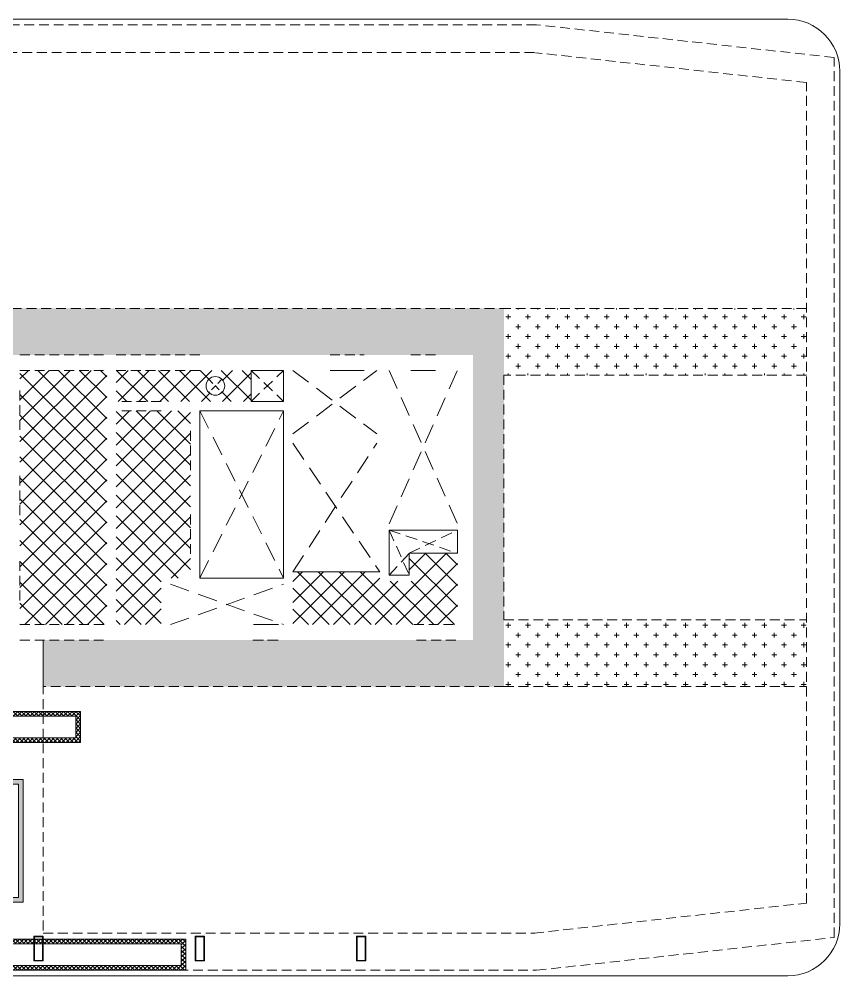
# Model space of a CAD drawing. Header units: millimetres. Extents: x 130120 to 192180, y 8270 to 39130.
# Drawn here: x 165725 to 192180, y 8270 to 39130 of the extents above; entities that cross this region are included whole.
import ezdxf

# ---------------------------------------------------------------- set-up
doc = ezdxf.new("R2010")
doc.units = ezdxf.units.MM
doc.linetypes.add('DASHED2', pattern=[9.524999999999999, 6.35, -3.175])
doc.linetypes.add('HIDDEN2', pattern=[4.762499999999999, 3.175, -1.5875])
for name, color, linetype, lineweight in [('NDC_S_BEAM', 3, 'HIDDEN2', 20), ('NDC_S_HATCH COLUMN AND WALL', 251, 'Continuous', 13), ('NDC_S_HATCH MATERIAL', 8, 'Continuous', 13), ('NDC_S_OPENING', 9, 'DASHED2', 13), ('NDC_S_SLAB', 2, 'Continuous', 20), ('NDC_S_TEXT SYMBOL', 7, 'Continuous', 20), ('NDC_Table', 3, 'Continuous', 20)]:
    doc.layers.add(name, color=color, linetype=linetype, lineweight=lineweight)
pattern_1 = [(49.99999999999999, (-161300.0000000023, -10649.99999999988), (215.178054780226, -18.82564049477853), [22.5, -247.5]), (355, (-161300.0000000023, -10649.99999999988), (-41.6254000839, 225.6576401100035), [18, -198]), (100.4514, (-161282.0684960023, -10651.56880199988), (173.5528145142065, 206.8318626182861), [19.122057, -210.3426336]), (46.18420000000002, (-161300.0000000023, -10589.99999999988), (320.1723145876933, -49.65570429870542), [33.74999999999999, -371.2499999999999]), (96.6356, (-161273.3189765023, -10594.13799209988), (280.398811664611, 292.2353612701325), [28.6830864, -315.5139]), (351.1842, (-161300.0000000023, -10589.99999999988), (280.3985835400882, 292.2355802775974), [27, -297]), (21, (-161270.0000000023, -10604.99999999988), (179.0721156355385, -120.7856671996016), [22.5, -247.5]), (326.0000000000001, (-161270.0000000023, -10604.99999999988), (72.99459957647451, 217.5450135140559), [18, -198]), (71.4514, (-161255.0773301023, -10615.06548179988), (252.066788574447, 96.75914901298572), [19.122057, -210.3426336]), (37.50000000000001, (-161300.0000000023, -10649.99999999988), (3.647956595187201, 99.86815614939344), [0, -195.6, 0, -201, 0, -198.75]), (7.499999999999999, (-161300.0000000023, -10649.99999999988), (78.92086123264458, 118.3235135647081), [0, -114.6, 0, -191.1, 0, -75.75]), (327.5, (-161366.9000000023, -10649.99999999988), (160.1467308517227, -6.766461520313927), [0, -75, 0, -234, 0, -310.5]), (317.5, (-161396.9000000023, -10649.99999999988), (174.9558508027159, 30.03149469969532), [0, -97.5, 0, -155.4, 0, -220.5]), (45, (-161300.0000000023, -10649.99999999988), (-90.1561146012848, 90.15611460128481), []), (45, (-161300.0000000023, -10613.24999999988), (-90.1561146012848, 90.15611460128481), [])]
pattern_2 = [(45, (-170950.4237695219, 51550.00000000024), (-67.35192090801864, 67.35192090801866), []), (135, (-170950.4237695219, 51550.00000000024), (-67.35192090801866, -67.35192090801864), [])]
pattern_3 = [(45, (0, 0), (-336.7596045400933, 336.7596045400933), []), (135, (0, 0), (-336.7596045400933, -336.7596045400932), [])]

# ---------------------------------------------------------------- blocks, each defined once
blk = doc.blocks.new('be vay')
at = {"layer": 'NDC_S_HATCH MATERIAL', "ltscale": 100}
h = blk.add_hatch(dxfattribs=at)
h.set_pattern_fill('BT-01', color=256, scale=30, pattern_type=2)
h.set_pattern_definition(pattern_1)
h.paths.add_polyline_path([(4399.999999982305, 3950.000000040629), (0, 3950.000000040629), (0, 0), (4399.999999982305, 0)])
h.paths.add_polyline_path([(4249.999999982305, 3800.000000040629), (4249.999999982305, 150), (150, 150), (150, 3800.000000040629)], flags=16)
h.paths.add_polyline_path([(750, 2800.000000040629), (750, 1150), (150, 1150), (150, 2800.000000040629)], flags=0)
h.paths.add_polyline_path([(650, 2700.000000040629), (650, 1250), (250, 1250), (250, 2700.000000040629)], flags=0)
h = blk.add_hatch(dxfattribs=at)
h.set_pattern_fill('BT-01', color=256, scale=30, pattern_type=2)
h.set_pattern_definition(pattern_1)
h.paths.add_polyline_path([(750, 2800.000000040629), (150, 2800.000000040629), (150, 1150), (750, 1150)])
h.paths.add_polyline_path([(650, 1250), (250, 1250), (250, 2700.000000040629), (650, 2700.000000040629)], flags=16)
at = {"layer": 'NDC_S_HATCH MATERIAL', "linetype": 'HIDDEN2', "ltscale": 30}
for p, q in [((450, 3800.000000040629), (450, 2800.000000040629)), ((750, 3800.000000040629), (750, 2800.000000040629)), ((450, 1150), (450, 150)), ((750, 1150), (750, 150))]:
    blk.add_line(p, q, dxfattribs=at)
at = {"layer": 'NDC_S_SLAB', "ltscale": 100}
for points in [[(0, 3950.000000040629), (4399.999999982305, 3950.000000040629), (4399.999999982305, 0), (0, 0)], [(150, 3800.000000040629), (4249.999999982305, 3800.000000040629), (4249.999999982305, 150), (150, 150)], [(150, 2800.000000040629), (750, 2800.000000040629), (750, 1150), (150, 1150)], [(250, 2700.000000040629), (650, 2700.000000040629), (650, 1250), (250, 1250)]]:
    blk.add_lwpolyline(points, close=True, dxfattribs=at)
blk = doc.blocks.new('bon cay')
at = {"layer": 'NDC_S_HATCH MATERIAL', "ltscale": 100}
h = blk.add_hatch(dxfattribs=at)
h.set_pattern_fill('ANSI37', color=256, scale=30)
h.set_pattern_definition(pattern_2)
h.paths.add_polyline_path([(-22861.62414720701, 30500.00000000012), (-39150.42376952045, 30500.00000000012, 0.414213562373095), (-40950.42376951966, 28700.00000000091), (-40950.42376951966, 21611.94030444441), (-39858.62386272007, 22462.91664894258, 0.2311726953961209), (-39550.42376951966, 23093.89434400944), (-39550.42376951966, 27599.99999999995, -0.4142135623730833), (-38050.42376951972, 29099.99999999995), (-33693.55954603988, 29100.00000000012, -0.231172695445911), (-32904.83742709004, 28714.74988335056), (-32205.57179482741, 27817.59433094753, 0.4142135623898845), (-31503.83579365481, 27730.6082131655), (-30072.19315344151, 28846.46654277162, -0.1670454521100661), (-29334.49329336657, 29100.00000007422), (-26749.96647205338, 29100.00000007422, -0.167100832947946), (-26012.06265819908, 28846.30754072858), (-24159.86045695777, 27402.01273210834, 0.4142135623252873), (-23458.1057259627, 27488.84761821068), (-23073.03453009541, 27982.67319462555, 0.1671008329898918), (-22861.62414720701, 28597.59303963284)])
h.paths.add_polyline_path([(-29334.49329336651, 29250.00000007422, 0.1670454521101088), (-30164.40563595103, 28964.77486060873), (-31596.0482761639, 27848.91653100279, -0.4142135623897748), (-32087.26347698428, 27909.80681345003), (-32786.52910924502, 28806.96236584977, 0.2311726954457752), (-33693.55954604401, 29249.99999999983), (-38050.42376951964, 29249.99999999995, 0.4142135623731028), (-39700.42376951966, 27599.99999999995), (-39700.42376951966, 23093.89434400958, -0.2311726953961165), (-39950.83634524498, 22581.22496676772), (-40800.42376951966, 21919.03513130587), (-40800.42376951966, 28700.00000000085, -0.4142135623730919), (-39150.4237695206, 30349.99999999995), (-23011.62414720701, 30350.00000000012), (-23011.62414720701, 28597.59303963256, -0.1671008329899068), (-23191.32297266219, 28074.91117137628), (-23576.39416852844, 27581.08559496279, -0.414213562325276), (-24067.62248022712, 27520.30117469091), (-25919.82468146709, 28964.59598331016, 0.1671008329479278), (-26749.96647205297, 29250.00000007399)], flags=16)
h = blk.add_hatch(dxfattribs=at)
h.set_pattern_fill('ANSI37', color=256, scale=30)
h.set_pattern_definition(pattern_2)
h.paths.add_polyline_path([(-22038.90377858427, 27349.29540317282, 0.1671008329807124), (-21827.49339571781, 27964.21524815194), (-21827.49339571781, 30500.00000000012), (-22861.62414720701, 30500.00000000012), (-22861.62414720701, 30350.00000000012), (-21977.49339571781, 30350.00000000012), (-21977.49339571781, 27964.21524815215, -0.1671008329807276), (-22157.19222115431, 27441.53337991985), (-22626.15838953451, 26840.11865214498, -0.4142135623357106), (-23117.38670124198, 26779.33423186308), (-23786.0396646852, 27300.73087161561, -0.2015127546240709), (-24159.86045695771, 27402.01273210831), (-23209.6246779717, 26661.04578927975, 0.4142135623356868), (-22507.86994696574, 26747.88067539623)])
h = blk.add_hatch(dxfattribs=at)
h.set_pattern_fill('ANSI37', color=256, scale=30)
h.set_pattern_definition(pattern_2)
h.paths.add_polyline_path([(-35750.4237695178, 22644.61695113988), (-35934.29552173123, 22501.23896726061, 0.2311159398773512), (-36550.4237695178, 21239.49558003939), (-36550.4237695178, 16250.00000005181), (-35750.4237695178, 16250.00000005181)])
h.paths.add_polyline_path([(-35900.4237695178, 16400.00000005181), (-36400.4237695178, 16400.00000005181), (-36400.4237695178, 21239.49558003935, -0.2174286857377885), (-35900.4237695178, 22334.94069504971)], flags=16)
h = blk.add_hatch(dxfattribs=at)
h.set_pattern_fill('ANSI37', color=256, scale=30)
h.set_pattern_definition(pattern_2)
h.paths.add_polyline_path([(-40000.42376951966, 22352.3942303318), (-40150.42376951966, 22235.48045256011), (-40150.42376951966, 18622.13595505513, -0.1164338214662838), (-40245.43929762079, 18219.64371910228), (-40800.42376951966, 17109.67477530923), (-40800.42376951966, 21728.8540822161), (-40950.42376951966, 21611.94030444441), (-40950.42376951966, 16474.26457868634), (-40111.27521897093, 18152.5616797767, 0.1164338214662822), (-40000.42376951966, 18622.13595505487)])
h = blk.add_hatch(dxfattribs=at)
h.set_pattern_fill('ANSI37', color=256, scale=30)
h.set_pattern_definition(pattern_2)
h.paths.add_polyline_path([(-27777.48083706608, 200.0000000000073), (-39150.42376952039, 200.0000000000073, -0.4142135623730951), (-40750.42376952013, 1799.99999999976), (-40750.42376952013, 16874.26457868371), (-40950.42376951966, 16474.26457868634), (-40950.42376951966, 1800.000000000298, 0.4142135623730949), (-39150.42376951949, 1.236912794411182e-10), (-28255.92073304456, 1.236912794411182e-10)])
h = blk.add_hatch(dxfattribs=at)
h.set_pattern_fill('ANSI37', color=256, scale=30)
h.set_pattern_definition(pattern_2)
h.paths.add_polyline_path([(-35750.4237695178, 14750.00000005181), (-36550.4237695178, 14750.00000005181), (-36550.4237695178, 11608.50899357681), (-36058.6238629391, 11991.83022653922, 0.2311726954883289), (-35750.4237695178, 12622.80792177827)])
h.paths.add_polyline_path([(-35900.4237695178, 12622.80792177844, -0.231172695488205), (-36150.83634542237, 12110.1385443969), (-36400.4237695178, 11915.60382030183), (-36400.4237695178, 14600.00000005181), (-35900.4237695178, 14600.00000005181)], flags=16)
h = blk.add_hatch(dxfattribs=at)
h.set_pattern_fill('ANSI37', color=256, scale=30)
h.set_pattern_definition(pattern_2)
h.paths.add_polyline_path([(-3397.489956708625, 8350.000000058615), (-9500.423769519199, 8350.000000058615), (-9500.423769519199, 7350.000000058615), (-3397.489956708625, 7350.000000058615)])
h.paths.add_polyline_path([(-9350.423769519199, 7500.000000058615), (-9350.423769519199, 8200.000000058615), (-3547.489956708625, 8200.000000058615), (-3547.489956708625, 7500.000000058615)], flags=16)
h = blk.add_hatch(dxfattribs=at)
h.set_pattern_fill('ANSI37', color=256, scale=30)
h.set_pattern_definition(pattern_2)
h.paths.add_polyline_path([(-20501.74895680952, 6580.977695182875, 0.1670454521045824), (-20993.54886351258, 6750.000000040753), (-27254.56094546386, 6750.000000040753, 0.1670454520760825), (-27746.36085209693, 6580.977695237423), (-28555.90320146689, 5950.000000040811), (-19692.20660769471, 5950.000000040811)])
h.paths.add_polyline_path([(-20993.54886350411, 6600.000000040753), (-27254.56094546375, 6600.000000040753, 0.1670454520761101), (-27654.14836960318, 6462.669377388003), (-28119.45201189863, 6100.000000040753), (-20128.65779718384, 6100.000000040636), (-20593.96143932315, 6462.669377348997, 0.1670454521045624)], flags=16)
h = blk.add_hatch(dxfattribs=at)
h.set_pattern_fill('ANSI37', color=256, scale=30)
h.set_pattern_definition(pattern_2)
h.paths.add_polyline_path([(-14269.87590180198, 1000.000000000124), (-25562.81858942853, 1000.000000000124, 0.09931164012319335), (-26141.34345580504, 883.9468844519724), (-28255.92073304486, 7.275957614183426e-12), (-14269.87590180198, -1.127773430198431e-09)])
h.paths.add_polyline_path([(-27508.17062270464, 149.9999999999418), (-26083.49096916738, 745.5521960067927, -0.09931164012319335), (-25562.81858942853, 850.0000000001237), (-14419.87590180198, 850.0000000001237), (-14419.87590180198, 149.9999999988868)], flags=16)
h = blk.add_hatch(dxfattribs=at)
h.set_pattern_fill('GRAVEL', color=256, scale=10)
h.set_pattern_definition([(228.0127875, (-170917.5437695219, -8195.99999999976), (-2032.000000159581, -2285.999999858178), [34.172144, -3383.0483639565]), (184.969741, (-170940.4037695219, -8221.39999999976), (3047.99999879405, 254.0000144697924), [58.64047199999999, -5805.404889352398]), (132.5104471, (-170998.8237695219, -8226.47999999976), (2540.000001072749, -2793.999999024596), [41.348152, -4093.47227941]), (267.273689, (-171097.8837695219, -8289.97999999976), (254.0000005319725, 5079.999999973314), [53.40045199999999, -5286.643742573799]), (292.83365418, (-171100.4237695219, -8343.31999999976), (-1270.000000106341, 3047.999999955546), [52.36336999999999, -5183.980774534399]), (357.2736889999999, (-171080.1037695219, -8391.57999999976), (-5079.999999973314, 254.0000005319728), [53.40045199999999, -5286.643742573799]), (37.69424047, (-171026.7637695219, -8394.11999999976), (-3301.99999985359, -2540.000000190041), [70.61936599999999, -6991.311531424701]), (72.25532837, (-170970.8837695219, -8350.93999999976), (1778.000000477929, 5587.999999847885), [66.671952, -6600.5256601905]), (121.42956562, (-170950.5637695219, -8287.43999999976), (-2032.000000288312, 3301.999999822602), [53.5813, -5304.554569871201]), (175.2363583, (-170978.5037695219, -8241.71999999976), (2793.999999959952, -254.0000004389256), [61.17132799999999, -2997.393694999999]), (222.3974378, (-171039.4637695219, -8236.63999999976), (-3047.999999902466, -2794.000000106399), [79.107792, -7831.677251217699]), (138.81407483, (-170846.4237695219, -8292.51999999976), (-1777.999999893351, 1524.000000123918), [27.000454, -2673.0565824344]), (171.4692344, (-170866.7437695219, -8274.73999999976), (3302.000000088965, -507.9999994237343), [51.36819799999999, -5085.463899704]), (225, (-170917.5437695219, -8267.11999999976), (-3.552713678800501e-14, -254.0000000000239), [35.920934, -323.2893108428]), (203.19859051, (-170935.3237695219, -8236.63999999976), (1270.000000034609, 507.9999999109334), [19.34413199999999, -1915.062236889399]), (291.80140949, (-170953.1037695219, -8244.25999999976), (-254.0000000531496, 761.9999999822871), [27.356562, -1340.475299]), (30.96375653, (-170942.9437695219, -8269.65999999976), (762.0000000186383, 507.9999999721125), [44.43196599999999, -1436.629815291]), (161.56505118, (-170904.8437695219, -8246.79999999976), (508.0000000132583, -253.9999999733753), [32.128714, -771.0898116828]), (16.389540334, (-171100.4237695219, -8244.25999999976), (2540.000000000015, 762.0000000000243), [45.00880000000001, -4455.882667253901]), (70.34617594, (-171057.2437695219, -8231.55999999976), (-1016.000000092931, -2793.999999967041), [37.759894, -3738.22156782]), (293.19859051, (-170904.8437695219, -8195.99999999976), (-507.9999999113262, 1270.000000035529), [38.68800999999999, -1895.718358889399]), (343.6104596700001, (-170889.6037695219, -8231.55999999976), (-2540.000000053229, 761.9999998222859), [45.00879999999999, -4455.882667253998]), (339.44395478, (-171100.4237695219, -8401.73999999976), (-1269.999999999986, 508.000000000021), [43.40351999999998, -2126.773431310599]), (294.7751406, (-171059.7837695219, -8416.97999999976), (-1270.000001511693, 2793.999999312726), [36.36721199999999, -3600.359338072]), (66.80140949, (-170902.3037695219, -8449.99999999976), (507.9999999202298, 1270.00000003193), [38.68801000000001, -1895.7183588894]), (17.35402464, (-170887.0637695219, -8414.43999999976), (-3301.999999934302, -1016.000000213246), [42.57827400000001, -4215.237598019999]), (69.44395478, (-171026.7637695219, -8449.99999999976), (-508.0000000088461, -1269.999999996463), [21.70176, -2148.4751913106]), (101.309932474, (-170917.5437695219, -8449.99999999976), (-254.00000000004, 1016.000000000037), [12.95146, -1282.1994964526]), (165.963756532, (-170920.0837695219, -8437.29999999976), (761.9999999999513, -253.9999999999865), [52.36337, -994.9054589069]), (186.00900596, (-170970.8837695219, -8424.59999999976), (2539.999999986537, 254.0000001329354), [48.52669999999998, -4804.136486333698]), (303.69006753, (-170942.9437695219, -8292.51999999976), (-254.0000000352969, 507.9999999823702), [36.632388, -879.177635968]), (353.15722659, (-170922.6237695219, -8322.99999999976), (4318.000000026568, -507.9999997739394), [63.955676, -6331.600906503099]), (60.9453959, (-170859.1237695219, -8330.61999999976), (-1016.000000027969, -1777.999999984025), [26.150824, -2588.939231811]), (90, (-170846.4237695219, -8307.75999999976), (-254, 254), [15.24, -238.76]), (120.25643716, (-170975.9637695219, -8416.97999999976), (1015.999999875717, -1778.00000007098), [35.286696, -3493.39407732]), (48.01278749999999, (-170993.7437695219, -8386.49999999976), (2032.000000167534, 2285.99999985102), [68.344288, -3348.8762199565]), (0, (-170948.0237695219, -8335.69999999976), (254, 254), [66.04, -187.96]), (325.3048465, (-170881.9837695219, -8335.69999999976), (2540.000000962153, -1777.999998625458), [40.160956, -3975.931672414]), (254.0546040999999, (-170848.9637695219, -8358.55999999976), (-253.9999999822557, -1016.000000004475), [36.98290799999999, -1812.1650038772]), (207.64597536, (-170859.1237695219, -8394.11999999976), (-4826.000000177335, -2539.999999663075), [60.21450999999998, -5961.246442293798]), (175.42607874, (-170912.4637695219, -8422.05999999976), (-3301.999999999883, 253.9999999999478), [63.702946, -6306.584645624])])
h.paths.add_polyline_path([(-12239.8904643557, 1000.000000000124), (-14269.87590180198, 1000.000000000124), (-14269.87590180198, -1.127773430198431e-09), (-12239.8904643557, -1.127773430198431e-09)])
h.paths.add_polyline_path([(-12389.8904643557, 850.0000000001237), (-12389.8904643557, 149.9999999988722), (-14119.87590180198, 149.9999999988722), (-14119.87590180198, 850.0000000001237)], flags=16)
h = blk.add_hatch(dxfattribs=at)
h.set_pattern_fill('ANSI37', color=256, scale=30)
h.set_pattern_definition(pattern_2)
h.paths.add_polyline_path([(2.328306436538696e-09, 1000.000000000116), (-12239.8904643557, 1000.000000000116), (-12239.8904643557, 0), (2.328306436538696e-09, 0)])
h.paths.add_polyline_path([(-149.9999999976717, 850.0000000001164), (-149.9999999976717, 150), (-12089.8904643557, 150), (-12089.8904643557, 850.0000000001164)], flags=16)
at = {"layer": 'NDC_S_HATCH MATERIAL'}
for points in [[(-22861.62414720701, 30500.00000000012), (-22861.62414720701, 28597.59303963307, -0.1671008329898981), (-23073.03453009529, 27982.67319462571), (-23458.10572595662, 27488.84761821846, -0.4142135623312029), (-24159.86045695795, 27402.01273210848), (-26012.06265819911, 28846.3075407286, 0.1671008329479522), (-26749.96647205343, 29100.00000007422), (-29334.49329336639, 29100.00000007422, 0.1670454521100818), (-30072.19315344142, 28846.46654277168), (-31503.8357936549, 27730.60821316543, -0.4142135623898835), (-32205.57179482747, 27817.59433094762), (-32904.83742712718, 28714.74988339819, 0.2311726954300166), (-33693.55954603991, 29100.00000000012), (-38050.42376951966, 29099.99999999995, 0.414213562373095), (-39550.42376951966, 27599.99999999995), (-39550.42376951966, 23093.89434400958, -0.231172695397352), (-39858.62386272289, 22462.91664894037), (-40950.42376951966, 21611.94030444441)], [(-14269.87590180201, -9.531504474580288e-10), (-28255.92073304439, 1.236912794411182e-10), (-39150.42376951966, 1.236912794411182e-10, -0.4142135623730382), (-40950.42376951966, 1800.000000000124), (-40950.42376951966, 28700.00000000012, -0.4142135623733507), (-39150.42376951966, 30500.00000000012), (-21827.49339571781, 30500.00000000012)], [(-21827.49339571781, 30500.00000000012), (-21827.49339571781, 27964.21524815169, -0.1671008329817942), (-22038.903778587, 27349.2954031693), (-22507.86994695524, 26747.88067540969, -0.4142135623458502), (-23209.62467797194, 26661.04578927992), (-24554.15526555013, 27709.47265453707)], [(-22861.62414720701, 30350.00000000012), (-21977.49339571781, 30350.00000000012), (-21977.49339571781, 27964.21524815169, -0.1671008329818015), (-22157.19222115679, 27441.53337991669), (-22626.15838952549, 26840.11865215656, -0.4142135623461159), (-23117.3867012402, 26779.3342318617), (-23786.03966468526, 27300.73087161565)], [(-40000.42376951966, 22352.39423033183), (-40000.42376951966, 18622.13595505444, -0.1164338214660018), (-40111.27521897061, 18152.56167977735), (-40950.42376951966, 16474.26457868634)], [(-40150.42376951966, 22235.48045256013), (-40150.42376951966, 18622.13595505444, -0.1164338214660209), (-40245.43929762067, 18219.6437191025), (-40800.42376951966, 17109.67477530923), (-40800.42376951966, 21728.85408221611)], [(-27777.48083706619, 200.0000000000073), (-39150.42376952013, 200.0000000000073, -0.4142135623731857), (-40750.42376952013, 1800.000000000007), (-40750.42376952013, 16874.26457868372)], [(-36550.4237695178, 11608.50899347134), (-36550.4237695178, 14750.00000005181), (-35750.4237695178, 14750.00000005181), (-35750.4237695178, 12622.80792177842, -0.2311726955475928), (-36058.62386308098, 11991.83022642864), (-36550.4237695178, 11608.50899357681)], [(-19692.20660769471, 5950.000000040811), (-20501.7489568796, 6580.977695237503, 0.1670454520760059), (-20993.54886351246, 6750.000000040753), (-27254.56094546383, 6750.000000040753, 0.1670454520589258), (-27746.36085205479, 6580.977695270274), (-28555.90320146689, 5950.000000040811), (-19692.20660769471, 5950.000000040811)]]:
    blk.add_lwpolyline(points, format="xyb", dxfattribs=at)
for points in [[(-40800.42376951966, 21919.03513130587), (-40800.42376951966, 28700.00000000012, -0.4142135623733844), (-39150.42376951966, 30349.99999999995), (-23011.62414720701, 30350.00000000012), (-23011.62414720701, 28597.59303963307, -0.1671008329898704), (-23191.32297266182, 28074.91117137677), (-23576.39416852314, 27581.08559496958, -0.4142135623315102), (-24067.62248022621, 27520.3011746902), (-25919.82468146738, 28964.59598331038, 0.1671008329479496), (-26749.96647205343, 29250.00000007399), (-29334.49329336639, 29250.00000007422, 0.1670454521100355), (-30164.40563595062, 28964.77486060904), (-31596.0482761641, 27848.91653100262, -0.4142135623899618), (-32087.26347698458, 27909.80681345042), (-32786.52910928475, 28806.96236590076, 0.2311726954300347), (-33693.55954603991, 29249.99999999983), (-38050.42376951966, 29249.99999999995, 0.4142135623730951), (-39700.42376951966, 27599.99999999995), (-39700.42376951966, 23093.89434400958, -0.2311726953973822), (-39950.83634524746, 22581.2249667658)], [(-35750.4237695178, 22644.61695113988), (-35750.4237695178, 16250.00000005181), (-36550.4237695178, 16250.00000005181), (-36550.4237695178, 21239.49558003923, -0.2311159398773243), (-35934.29552173149, 22501.23896726041)], [(-35900.4237695178, 22334.94069504971), (-35900.4237695178, 16400.00000005181), (-36400.4237695178, 16400.00000005181), (-36400.4237695178, 21239.49558003923, -0.2174286857378103)], [(-35900.4237695178, 14600.00000005181), (-35900.4237695178, 12622.80792177842, -0.2311726955476114), (-36150.83634553803, 12110.13854430675), (-36400.4237695178, 11915.60382030183), (-36400.4237695178, 14600.00000005181)], [(-20128.65779718384, 6100.000000040636), (-28119.45201189863, 6100.000000040753), (-27654.14836956887, 6462.66937741475, -0.1670454520588784), (-27254.56094546383, 6600.000000040753), (-20993.54886351246, 6600.000000040753, -0.1670454520761199), (-20593.96143938648, 6462.669377398364)], [(-14269.87590180198, 1000.000000000124), (-25562.81858942844, 1000.000000000124, 0.0993116401231972), (-26141.34345580498, 883.9468844519943), (-28255.92073304486, 7.275957614183426e-12), (-14269.87590180198, -1.127773430198431e-09)], [(-14419.87590180198, 850.0000000001237), (-25562.81858942844, 850.0000000001237, 0.09931164012319885), (-26083.49096916732, 745.5521960068145), (-27508.17062270464, 149.9999999999418), (-14419.87590180198, 149.9999999988868)]]:
    blk.add_lwpolyline(points, format="xyb", close=True, dxfattribs=at)
for points in [[(-9500.423769519199, 8350.000000058615), (-9500.423769519199, 7350.000000058615), (-3397.489956708625, 7350.000000058615), (-3397.489956708625, 8350.000000058615)], [(-9350.423769519199, 8200.000000058615), (-9350.423769519199, 7500.000000058615), (-3547.489956708625, 7500.000000058615), (-3547.489956708625, 8200.000000058615)], [(-14269.87590180198, 1000.000000000124), (-12239.8904643557, 1000.000000000124), (-12239.8904643557, -1.127773430198431e-09), (-14269.87590180198, -1.127773430198431e-09)], [(2.328306436538696e-09, 1000.000000000116), (-12239.8904643557, 1000.000000000116), (-12239.8904643557, 0), (2.328306436538696e-09, 0)], [(-14119.87590180198, 850.0000000001237), (-12389.8904643557, 850.0000000001237), (-12389.8904643557, 149.9999999988722), (-14119.87590180198, 149.9999999988722)], [(-149.9999999976717, 850.0000000001164), (-12089.8904643557, 850.0000000001164), (-12089.8904643557, 150), (-149.9999999976717, 150)]]:
    blk.add_lwpolyline(points, close=True, dxfattribs=at)
blk = doc.blocks.new('wall cutian')
at = {"layer": 'NDC_S_HATCH COLUMN AND WALL', "ltscale": 100}
h = blk.add_hatch(color=256, dxfattribs=at)
h.dxf.hatch_style = 1
h.paths.add_polyline_path([(357.5378797545854, 29324.59415585942), (145.4058453983453, 29112.46212150372), (428.2485578726337, 28829.61940902875), (640.3805922288739, 29041.75144338445)])
h.paths.add_polyline_path([(612.0963209813926, 29041.75144338448), (428.2485578726628, 28857.9036802762), (173.6901166458119, 29112.46212150368), (357.5378797545418, 29296.30988461195)], flags=16)
h = blk.add_hatch(color=256, dxfattribs=at)
h.dxf.hatch_style = 1
h.paths.add_polyline_path([(4975.000000000029, 29570.00000125788), (4675.000000000029, 29570.00000125788), (4675.000000000029, 29170.00000125788), (4975.000000000029, 29170.00000125788)])
h.paths.add_polyline_path([(4955.000000000029, 29190.00000125788), (4695.000000000029, 29190.00000125788), (4695.000000000029, 29550.00000125788), (4955.000000000029, 29550.00000125788)], flags=16)
h = blk.add_hatch(color=256, dxfattribs=at)
h.dxf.hatch_style = 1
h.paths.add_polyline_path([(9800.000000000087, 29570.00000125788), (9500.000000000087, 29570.00000125788), (9500.000000000087, 29170.00000125788), (9800.000000000087, 29170.00000125788)])
h.paths.add_polyline_path([(9780.000000000087, 29190.00000125788), (9520.000000000087, 29190.00000125788), (9520.000000000087, 29550.00000125788), (9780.000000000087, 29550.00000125788)], flags=16)
h = blk.add_hatch(color=256, dxfattribs=at)
h.dxf.hatch_style = 1
h.paths.add_polyline_path([(15000.00000000009, 29570.00000125788), (14700.00000000009, 29570.00000125788), (14700.00000000009, 29170.00000125788), (15000.00000000009, 29170.00000125788)])
h.paths.add_polyline_path([(14980.00000000009, 29190.00000125788), (14720.00000000009, 29190.00000125788), (14720.00000000009, 29550.00000125788), (14980.00000000009, 29550.00000125788)], flags=16)
h = blk.add_hatch(color=256, dxfattribs=at)
h.dxf.hatch_style = 1
h.paths.add_polyline_path([(-99.99999999976717, 24420.00000125753), (-99.99999999976717, 24120.00000125753), (300.0000000002328, 24120.00000125753), (300.0000000002328, 24420.00000125753)])
h.paths.add_polyline_path([(280.0000000002328, 24400.00000125753), (280.0000000002328, 24140.00000125753), (-79.99999999976717, 24140.00000125753), (-79.99999999976717, 24400.00000125753)], flags=16)
h = blk.add_hatch(color=256, dxfattribs=at)
h.dxf.hatch_style = 1
h.paths.add_polyline_path([(-99.99999999976717, 19270.00000125753), (-99.99999999976717, 18970.00000125753), (300.0000000002328, 18970.00000125753), (300.0000000002328, 19270.00000125753)])
h.paths.add_polyline_path([(280.0000000002328, 19250.00000125753), (280.0000000002328, 18990.00000125753), (-79.99999999976717, 18990.00000125753), (-79.99999999976717, 19250.00000125753)], flags=16)
h = blk.add_hatch(color=256, dxfattribs=at)
h.dxf.hatch_style = 1
h.paths.add_polyline_path([(-99.99999999976717, 14770.00000125753), (-99.99999999976717, 14470.00000125753), (300.0000000002328, 14470.00000125753), (300.0000000002328, 14770.00000125753)])
h.paths.add_polyline_path([(280.0000000002328, 14750.00000125753), (280.0000000002328, 14490.00000125753), (-79.99999999976717, 14490.00000125753), (-79.99999999976717, 14750.00000125753)], flags=16)
h = blk.add_hatch(color=256, dxfattribs=at)
h.dxf.hatch_style = 1
h.paths.add_polyline_path([(15000.00000000009, -329.9999987421179), (14700.00000000009, -329.9999987421179), (14700.00000000009, 470.0000012578821), (15000.00000000009, 470.0000012578821)])
h.paths.add_polyline_path([(14980.00000000009, 450.0000012578821), (14720.00000000009, 450.0000012578821), (14720.00000000009, -309.9999987421179), (14980.00000000009, -309.9999987421179)], flags=16)
h = blk.add_hatch(color=256, dxfattribs=at)
h.dxf.hatch_style = 1
h.paths.add_polyline_path([(20200.00000000009, -329.9999987421179), (19900.00000000009, -329.9999987421179), (19900.00000000009, 470.0000012578821), (20200.00000000009, 470.0000012578821)])
h.paths.add_polyline_path([(20180.00000000009, 450.0000012578821), (19920.00000000009, 450.0000012578821), (19920.00000000009, -309.9999987421179), (20180.00000000009, -309.9999987421179)], flags=16)
h = blk.add_hatch(color=256, dxfattribs=at)
h.dxf.hatch_style = 1
h.paths.add_polyline_path([(25400.00000000009, -329.9999987421179), (25100.00000000009, -329.9999987421179), (25100.00000000009, 470.0000012578821), (25400.00000000009, 470.0000012578821)])
h.paths.add_polyline_path([(25380.00000000009, 450.0000012578821), (25120.00000000009, 450.0000012578821), (25120.00000000009, -309.9999987421179), (25380.00000000009, -309.9999987421179)], flags=16)
h = blk.add_hatch(color=256, dxfattribs=at)
h.dxf.hatch_style = 1
h.paths.add_polyline_path([(30600.00000000009, -329.9999987421179), (30300.00000000009, -329.9999987421179), (30300.00000000009, 470.0000012578821), (30600.00000000009, 470.0000012578821)])
h.paths.add_polyline_path([(30580.00000000009, 450.0000012578821), (30320.00000000009, 450.0000012578821), (30320.00000000009, -309.9999987421179), (30580.00000000009, -309.9999987421179)], flags=16)
h = blk.add_hatch(color=256, dxfattribs=at)
h.dxf.hatch_style = 1
h.paths.add_polyline_path([(35800.00000000009, -329.9999987421179), (35500.00000000009, -329.9999987421179), (35500.00000000009, 470.0000012578821), (35800.00000000009, 470.0000012578821)])
h.paths.add_polyline_path([(35780.00000000009, 450.0000012578821), (35520.00000000009, 450.0000012578821), (35520.00000000009, -309.9999987421179), (35780.00000000009, -309.9999987421179)], flags=16)
h = blk.add_hatch(color=256, dxfattribs=at)
h.dxf.hatch_style = 1
h.paths.add_polyline_path([(41000.00000000009, -329.9999987421179), (40700.00000000009, -329.9999987421179), (40700.00000000009, 470.0000012578821), (41000.00000000009, 470.0000012578821)])
h.paths.add_polyline_path([(40980.00000000009, 450.0000012578821), (40720.00000000009, 450.0000012578821), (40720.00000000009, -309.9999987421179), (40980.00000000009, -309.9999987421179)], flags=16)
h = blk.add_hatch(color=256, dxfattribs=at)
h.dxf.hatch_style = 1
h.paths.add_polyline_path([(46200.00000000102, -329.9999987421179), (45900.00000000102, -329.9999987421179), (45900.00000000102, 470.0000012578821), (46200.00000000102, 470.0000012578821)])
h.paths.add_polyline_path([(46180.00000000102, 450.0000012578821), (45920.00000000102, 450.0000012578821), (45920.00000000102, -309.9999987421179), (46180.00000000102, -309.9999987421179)], flags=16)
at = {"layer": 'NDC_Table', "ltscale": 100}
for points in [[(428.2485578726337, 28829.61940902875), (640.3805922288739, 29041.75144338445), (357.5378797545854, 29324.59415585942), (145.4058453983453, 29112.46212150372)], [(4675.000000000029, 29170.00000125788), (4975.000000000029, 29170.00000125788), (4975.000000000029, 29570.00000125788), (4675.000000000029, 29570.00000125788)], [(4695.000000000029, 29190.00000125788), (4955.000000000029, 29190.00000125788), (4955.000000000029, 29550.00000125788), (4695.000000000029, 29550.00000125788)], [(9500.000000000087, 29170.00000125788), (9800.000000000087, 29170.00000125788), (9800.000000000087, 29570.00000125788), (9500.000000000087, 29570.00000125788)], [(9520.000000000087, 29190.00000125788), (9780.000000000087, 29190.00000125788), (9780.000000000087, 29550.00000125788), (9520.000000000087, 29550.00000125788)], [(14700.00000000009, 29170.00000125788), (15000.00000000009, 29170.00000125788), (15000.00000000009, 29570.00000125788), (14700.00000000009, 29570.00000125788)], [(14720.00000000009, 29190.00000125788), (14980.00000000009, 29190.00000125788), (14980.00000000009, 29550.00000125788), (14720.00000000009, 29550.00000125788)], [(428.2485578726628, 28857.9036802762), (612.0963209813926, 29041.75144338448), (357.5378797545418, 29296.30988461195), (173.6901166458119, 29112.46212150368)], [(300.0000000002328, 24120.00000125753), (300.0000000002328, 24420.00000125753), (-99.99999999976717, 24420.00000125753), (-99.99999999976717, 24120.00000125753)], [(280.0000000002328, 24140.00000125753), (280.0000000002328, 24400.00000125753), (-79.99999999976717, 24400.00000125753), (-79.99999999976717, 24140.00000125753)], [(300.0000000002328, 18970.00000125753), (300.0000000002328, 19270.00000125753), (-99.99999999976717, 19270.00000125753), (-99.99999999976717, 18970.00000125753)], [(280.0000000002328, 18990.00000125753), (280.0000000002328, 19250.00000125753), (-79.99999999976717, 19250.00000125753), (-79.99999999976717, 18990.00000125753)], [(300.0000000002328, 14470.00000125753), (300.0000000002328, 14770.00000125753), (-99.99999999976717, 14770.00000125753), (-99.99999999976717, 14470.00000125753)], [(280.0000000002328, 14490.00000125753), (280.0000000002328, 14750.00000125753), (-79.99999999976717, 14750.00000125753), (-79.99999999976717, 14490.00000125753)], [(14700.00000000009, 470.0000012578821), (15000.00000000009, 470.0000012578821), (15000.00000000009, -329.9999987421179), (14700.00000000009, -329.9999987421179)], [(14720.00000000009, 450.0000012578821), (14980.00000000009, 450.0000012578821), (14980.00000000009, -309.9999987421179), (14720.00000000009, -309.9999987421179)], [(19900.00000000009, 470.0000012578821), (20200.00000000009, 470.0000012578821), (20200.00000000009, -329.9999987421179), (19900.00000000009, -329.9999987421179)], [(19920.00000000009, 450.0000012578821), (20180.00000000009, 450.0000012578821), (20180.00000000009, -309.9999987421179), (19920.00000000009, -309.9999987421179)], [(25100.00000000009, 470.0000012578821), (25400.00000000009, 470.0000012578821), (25400.00000000009, -329.9999987421179), (25100.00000000009, -329.9999987421179)], [(25120.00000000009, 450.0000012578821), (25380.00000000009, 450.0000012578821), (25380.00000000009, -309.9999987421179), (25120.00000000009, -309.9999987421179)], [(30300.00000000009, 470.0000012578821), (30600.00000000009, 470.0000012578821), (30600.00000000009, -329.9999987421179), (30300.00000000009, -329.9999987421179)], [(30320.00000000009, 450.0000012578821), (30580.00000000009, 450.0000012578821), (30580.00000000009, -309.9999987421179), (30320.00000000009, -309.9999987421179)], [(35500.00000000009, 470.0000012578821), (35800.00000000009, 470.0000012578821), (35800.00000000009, -329.9999987421179), (35500.00000000009, -329.9999987421179)], [(35520.00000000009, 450.0000012578821), (35780.00000000009, 450.0000012578821), (35780.00000000009, -309.9999987421179), (35520.00000000009, -309.9999987421179)], [(40700.00000000009, 470.0000012578821), (41000.00000000009, 470.0000012578821), (41000.00000000009, -329.9999987421179), (40700.00000000009, -329.9999987421179)], [(40720.00000000009, 450.0000012578821), (40980.00000000009, 450.0000012578821), (40980.00000000009, -309.9999987421179), (40720.00000000009, -309.9999987421179)], [(45900.00000000102, 470.0000012578821), (46200.00000000102, 470.0000012578821), (46200.00000000102, -329.9999987421179), (45900.00000000102, -329.9999987421179)], [(45920.00000000102, 450.0000012578821), (46180.00000000102, 450.0000012578821), (46180.00000000102, -309.9999987421179), (45920.00000000102, -309.9999987421179)]]:
    blk.add_lwpolyline(points, close=True, dxfattribs=at)

msp = doc.modelspace()

# ---------------------------------------------------------------- hatches: boundary and pattern name
at = {"layer": 'NDC_S_HATCH MATERIAL', "ltscale": 100}
h = msp.add_hatch(dxfattribs=at)
h.set_pattern_fill('CROSS', color=256, scale=50)
h.set_pattern_definition([(0, (150, 0), (317.5, 317.5), [158.75, -476.25]), (90, (229.375, -79.375), (-317.5, 317.5), [158.75, -476.25])])
h.paths.add_polyline_path([(181349.9999999822, 29800.00000006213), (151200.0000009703, 29800.00000006106), (151200.0000009703, 28300.00000005423), (180349.9999999846, 28300.00000009517), (180349.9999999844, 19100.00000004725), (166499.999999985, 19099.99999970118), (166499.999999985, 17600.00000006296), (181349.9999999822, 17600.00000005974)])
h = msp.add_hatch(dxfattribs=at)
h.set_pattern_fill('CROSS', color=256, scale=50)
h.set_pattern_definition([(0, (49649.99999992328, 2.328306436538696e-10), (317.5, 317.5), [158.75, -476.25]), (90, (49729.37499992328, -79.37499999976717), (-317.5, 317.5), [158.75, -476.25])])
h.paths.add_polyline_path([(191099.9999999738, 29800.00000006158), (181349.999999926, 29800.00000006158), (181349.9999999822, 27649.99999999957), (191100.0000000299, 27649.99999999957)])
h = msp.add_hatch(dxfattribs=at)
h.set_pattern_fill('ANSI37', color=256, scale=150)
h.set_pattern_definition([(45, (150, 0), (-336.7596045400932, 336.7596045400933), []), (135, (150, 0), (-336.7596045400933, -336.7596045400932), [])])
h.paths.add_polyline_path([(168549.9999999914, 22300.00000004725), (168549.9999999914, 23200.00000004725), (168549.9999999914, 24000.00000004725), (168549.9999999915, 27800.00000003103), (165750.0000000008, 27800.00000003107), (165750.0000000008, 27150.00000003108), (165750.0000000008, 25750.00000003853), (165750.0000000008, 24400.00000003853), (165750.0000000008, 23000.00000003853), (165750.0000000008, 21650.00000004598), (165749.9999999915, 20250.00000006089), (165749.9999999967, 19600.00000006834), (168549.9999999914, 19600.00000005471), (168549.9999999914, 21200.00000004725)])
h = msp.add_hatch(dxfattribs=at)
h.set_pattern_fill('ANSI37', color=256, scale=150)
h.set_pattern_definition(pattern_3)
edge = h.paths.add_edge_path()
edge.add_arc((172050.0000000721, 27300.00000007231), 299.9999999999127, 0, 360)
h.paths.add_polyline_path([(168849.999999971, 27800.00000003853), (173200.0000001763, 27800.00000003853), (173200.0000001763, 26800.00000001618), (168849.999999971, 26800.00000001618)])
h = msp.add_hatch(dxfattribs=at)
h.set_pattern_fill('ANSI37', color=256, scale=150)
h.set_pattern_definition(pattern_3)
h.paths.add_polyline_path([(168849.999999971, 26500.00000001618), (168849.999999971, 19600.00000006275), (170299.999999971, 19600.00000006275), (170299.999999971, 21100.00000006275), (171249.999999971, 21100.00000006274), (171249.999999971, 26500.00000001618)])
h = msp.add_hatch(dxfattribs=at)
h.set_pattern_fill('ANSI37', color=256, scale=150)
h.set_pattern_definition(pattern_3)
h.paths.add_polyline_path([(179849.9999999822, 21000.00000006089), (179849.9999999822, 21900.00000010577), (178299.9999999383, 21900.0000001056), (178299.9999999383, 21200.0000000609), (178450.0000000026, 21200.00000006089), (178450.0000000026, 21000.00000006089), (177349.9999999854, 21000.00000006089), (177349.9999999866, 21300.00000005186), (174549.999999971, 21300.00000006275), (174549.999999971, 19600.00000006089), (179849.9999999822, 19600.00000006087)])
h = msp.add_hatch(dxfattribs=at)
h.set_pattern_fill('CROSS', color=256, scale=50)
h.set_pattern_definition([(0, (49649.99999992334, -9949.99999993799), (317.5, 317.5), [158.75, -476.25]), (90, (49729.37499992334, -10029.37499993799), (-317.5, 317.5), [158.75, -476.25])])
h.paths.add_polyline_path([(191100.0000000019, 19750.00000012336), (181349.9999999261, 19750.00000012336), (181349.9999999261, 17600.00000006134), (191100.0000000019, 17600.00000006134)])

# ---------------------------------------------------------------- linework, layer by layer
at = {"layer": 'NDC_S_BEAM', "ltscale": 100}
for p, q in [((191100.0000000019, 37086.09429923972), (182366.9502369893, 38048.19586184769)), ((191100.0000000019, 10615.72075426945), (191100.0000000019, 37086.09429923972)), ((191100.0000000019, 29800.00000006158), (181349.999999926, 29800.00000006158)), ((165750.0000000008, 28300.00000003853), (168549.9999999915, 28300.0000000385)), ((168849.999999971, 28300.000000046), (171550.0000000033, 28300.000000046)), ((175749.9999999914, 28300.0000000609), (176849.999999982, 28300.0000000609)), ((178350.0000000026, 28300.00000007512), (179149.9999999823, 28300.00000008295)), ((165750.0000000008, 27800.00000003107), (168549.9999999915, 27800.00000003103)), ((168849.999999971, 27800.00000003853), (171550.0000000033, 27800.00000003853)), ((165750.0000000008, 27150.00000003108), (165750.0000000008, 25750.00000003853)), ((170299.999999971, 26800.00000001618), (168949.999999971, 26800.00000001619)), ((170299.999999971, 26500.00000001618), (168949.999999971, 26500.00000001618)), ((171249.999999971, 25850.00000001618), (171249.9999999709, 24450.00000001618)), ((165750.0000000008, 24400.00000003853), (165750.0000000008, 23000.00000003853)), ((171249.999999971, 23150.00000001618), (171249.999999971, 21750.00000001618)), ((165750.0000000008, 21650.00000004598), (165749.9999999915, 20250.00000006089)), ((165750.0000000008, 19600.00000006834), (168549.9999999914, 19600.00000005471)), ((178449.9999999822, 19600.00000006087), (179849.9999999822, 19600.00000006087)), ((165750.0000000008, 19100.00000006088), (168549.9999999914, 19100.00000004725)), ((166499.999999985, 19100.00000006039), (166499.999999985, 9650.000000000231)), ((173254.999999971, 19100.00000004725), (174054.999999971, 19100.00000004725)), ((173279.999999971, 19100.00000004725), (174079.999999971, 19100.00000004725)), ((179799.9999999822, 19100.00000004725), (178450.0000000026, 19100.00000004725)), ((181349.9999999822, 17600.00000006134), (191100.0000000019, 17600.00000006134)), ((182317.7223685619, 9648.195861848508), (191100.0000000019, 10615.72075426945)), ((166499.999999985, 9650.000000000231), (182350.5739739498, 9650.00000000023))]:
    msp.add_line(p, q, dxfattribs=at)
for points in [[(182400.0000003634, 38949.99999999942), (139900.000000992, 38949.99999999942)], [(182400.000000998, 8450.000000070322), (192000.0000000019, 9507.611630682639), (192000.0000000019, 37892.3883693172), (182400.000000998, 38949.99999992951)], [(182334.0986316014, 38049.99999999942), (151200.0000009712, 38049.99999999942)], [(151200.0000009703, 28300.00000005438), (151200.0000009703, 29800.00000006105), (181349.9999999822, 29800.00000006214)], [(191100.0000000019, 27649.99999999956), (181349.9999999822, 27649.99999999957), (181349.9999999822, 19750.00000012336), (191100.0000000019, 19750.00000012336)], [(181349.9999999822, 17600.00000006146), (166499.999999985, 17600.00000006123), (166499.999999985, 19099.99999970462)], [(139900.0000009931, 8450.00000000023), (182400.0000003618, 8450.00000000023)]]:
    msp.add_lwpolyline(points, dxfattribs=at)
at = {"layer": 'NDC_S_OPENING', "ltscale": 60}
for p, q in [((173200.0000001763, 27799.99999995855), (174249.999999971, 26800.00000001618)), ((173200.0000001763, 26800.00000001618), (174249.999999971, 27799.99999995855)), ((177650.0000000224, 22650.00000006088), (179849.9999999821, 21900.00000010577)), ((178299.9999999383, 21900.00000010559), (179849.9999999823, 22650.00000004875))]:
    msp.add_line(p, q, dxfattribs=at)
at = {"layer": 'NDC_S_OPENING', "ltscale": 100}
for p, q in [((174549.999999971, 27800.00000001618), (177250.0000000025, 25750.00000004598)), ((174549.999999971, 25750.00000004598), (177250.0000000025, 27800.00000004598)), ((177650.0000000026, 27800.00000003853), (179849.9999999822, 22850.0000000609)), ((177650.0000000224, 22850.0000000609), (179849.9999999823, 27800.00000003853)), ((171550.0000000033, 26500.00000001617), (174249.999999971, 21100.00000006275)), ((171550.0000000033, 21100.00000006275), (174249.999999971, 26500.00000001617)), ((174549.999999971, 25450.00000005058), (177349.9999999866, 21300.00000005186)), ((174549.999999971, 21300.00000006275), (177250.0000000025, 25450.00000004329)), ((170599.999999971, 20900.00000006275), (174249.999999971, 19600.00000006275)), ((170599.999999971, 19600.00000006275), (174249.999999971, 20900.00000006275))]:
    msp.add_line(p, q, dxfattribs=at)
at = {"layer": 'NDC_S_OPENING', "ltscale": 30}
for p, q in [((171837.8679657162, 27512.13203442824), (172262.132034428, 27087.86796571643)), ((172262.132034428, 27512.13203442824), (171837.8679657162, 27087.86796571643))]:
    msp.add_line(p, q, dxfattribs=at)
at = {"layer": 'NDC_S_OPENING', "ltscale": 60}
for points in [[(177650.0000000261, 22650.00000005949), (178299.9999999383, 21200.0000000656)], [(177650.0000000223, 21200.00000006562), (178299.9999999383, 21900.00000010559)]]:
    msp.add_lwpolyline(points, dxfattribs=at)
at = {"layer": 'NDC_S_SLAB', "ltscale": 100}
for p, q in [((175749.9999999914, 27800.00000000966), (176849.9999999914, 27800.00000004598)), ((178350.0000000026, 27800.00000003853), (179149.9999999823, 27800.00000003853)), ((174549.999999971, 21300.00000006275), (177349.9999999866, 21300.00000005186)), ((173279.999999971, 19600.00000006275), (174079.999999971, 19600.00000006275))]:
    msp.add_line(p, q, dxfattribs=at)
at = {"layer": 'NDC_S_SLAB', "ltscale": 10}
msp.add_lwpolyline([(130120.0000000023, 9949.999999999774), (130120.0000000023, 37449.99999999977, -0.4142135623730951), (131800.0000000023, 39129.99999999977), (190500.0000000023, 39129.99999999977, -0.4142135623730951), (192180.0000000023, 37449.99999999977), (192180.0000000023, 9949.999999999774, -0.4142135623730951), (190500.0000000023, 8269.999999999774), (131800.0000000023, 8269.999999999774, -0.4142135623730951)], format="xyb", close=True, dxfattribs=at)
at = {"layer": 'NDC_S_SLAB', "ltscale": 100}
for points in [[(173200.0000001763, 27799.99999995855), (174249.999999971, 27799.99999995855), (174249.999999971, 26800.00000001618), (173200.0000001763, 26800.00000001618)], [(171550.0000000033, 26500.00000001617), (174249.999999971, 26500.00000001617), (174249.999999971, 21100.00000006275), (171550.0000000033, 21100.00000006275)], [(178299.9999999383, 21200.00000006093), (177650.0000000027, 21200.00000006086), (177650.0000000025, 22650.00000005949), (179849.9999999823, 22650.00000004875), (179849.9999999821, 21900.00000010577), (178299.9999999383, 21900.00000010559)]]:
    msp.add_lwpolyline(points, close=True, dxfattribs=at)
msp.add_circle((172050.0000000721, 27300.00000007232), 299.9999999999079, dxfattribs=at)

# ---------------------------------------------------------------- block references
at = {"layer": 'NDC_S_SLAB'}
for name, p in [('bon cay', (171100.4237695219, 8449.99999999976)), ('be vay', (161450.0000000027, 10649.99999999988))]:
    msp.add_blockref(name, p, dxfattribs=at)
at = {"layer": 'NDC_S_TEXT SYMBOL'}
msp.add_blockref('wall cutian', (130700.0000000022, 9079.999998742001), dxfattribs=at)

doc.saveas('drawing.dxf')
